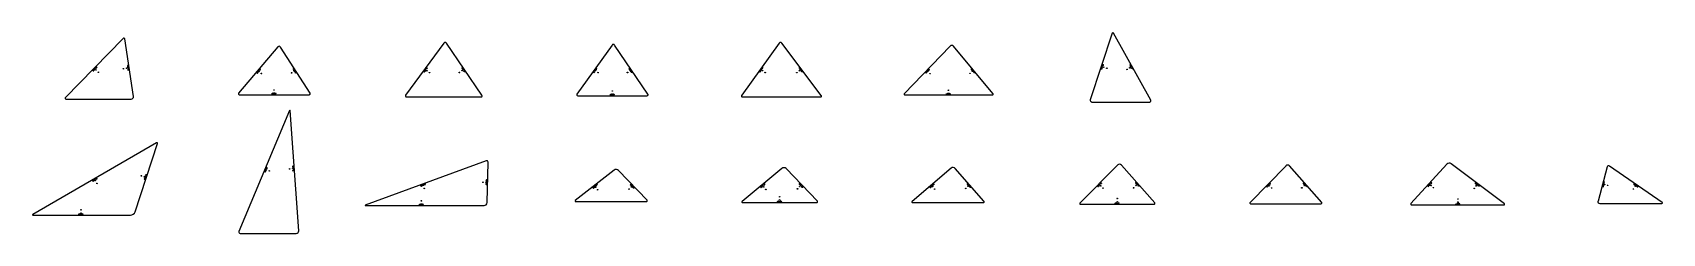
# Model space of a CAD drawing. Header units: metres. Extents: x -1 to 121, y 0 to 5.
# Drawn here: x 91.67 to 120.7, y 1.24 to 4.82 of the extents above; entities that cross this region are included whole.
import ezdxf

# ---------------------------------------------------------------- set-up
doc = ezdxf.new("R2010")
doc.units = ezdxf.units.M
doc.layers.add('HOLES', color=2, linetype='CONTINUOUS')
doc.layers.add('SHAPES', color=3, linetype='CONTINUOUS')

msp = doc.modelspace()

# ---------------------------------------------------------------- linework, layer by layer
at = {"layer": 'HOLES'}
for centre in [(92.799, 4.149), (92.84, 4.109), (93.285, 4.172), (93.342, 4.181), (95.7, 4.124), (95.744, 4.087), (96.28, 4.099), (96.328, 4.13), (98.69, 4.136), (98.737, 4.102), (99.27, 4.105), (99.317, 4.138), (101.693, 4.137), (101.74, 4.103), (102.264, 4.105), (102.312, 4.138), (104.668, 4.137), (104.715, 4.103), (105.28, 4.101), (105.326, 4.135), (107.611, 4.124), (107.652, 4.084), (108.363, 4.09), (108.407, 4.127), (110.745, 4.198), (110.8, 4.18), (111.161, 4.16), (111.211, 4.188), (95.968, 3.793), (101.994, 3.775), (107.979, 3.788), (95.968, 3.736), (101.994, 3.717), (107.979, 3.73), (95.831, 2.374), (95.884, 2.352), (96.245, 2.388), (96.302, 2.392), (92.784, 2.179), (92.813, 2.129), (93.606, 2.264), (93.66, 2.246), (98.623, 2.094), (98.643, 2.04), (99.688, 2.15), (99.746, 2.149), (101.695, 2.062), (102.292, 2.028), (102.334, 2.067), (104.69, 2.067), (105.291, 2.032), (105.332, 2.071), (107.697, 2.072), (107.734, 2.028), (108.288, 2.04), (108.331, 2.078), (110.692, 2.086), (110.732, 2.046), (111.277, 2.051), (111.32, 2.089), (113.694, 2.087), (113.735, 2.047), (114.274, 2.051), (114.317, 2.089), (116.575, 2.092), (116.617, 2.054), (117.345, 2.04), (117.379, 2.085), (119.664, 2.109), (119.72, 2.095), (120.179, 2.03), (120.212, 2.077), (98.593, 1.819), (98.593, 1.762), (101.73, 2.017), (104.727, 2.023), (104.973, 1.892), (104.973, 1.835), (110.986, 1.861), (110.986, 1.804), (117.054, 1.852), (117.054, 1.795), (92.53, 1.658), (92.53, 1.601)]:
    msp.add_circle(centre, 0.00521, dxfattribs=at)
at = {"layer": 'PROFILES'}
for p, q in [((92.749, 4.151), (92.742, 4.151)), ((92.742, 4.151), (92.742, 4.143)), ((92.742, 4.143), (92.749, 4.136)), ((92.746, 4.14), (92.753, 4.147)), ((92.749, 4.158), (92.756, 4.166)), ((92.753, 4.147), (92.749, 4.151)), ((92.749, 4.136), (92.757, 4.136)), ((92.756, 4.166), (92.76, 4.162)), ((92.757, 4.136), (92.76, 4.14)), ((92.76, 4.169), (92.767, 4.177)), ((92.76, 4.162), (92.764, 4.144)), ((92.764, 4.144), (92.771, 4.151)), ((92.767, 4.177), (92.767, 4.169)), ((92.767, 4.169), (92.771, 4.173)), ((92.771, 4.173), (92.779, 4.166)), ((92.779, 4.158), (92.775, 4.155)), ((92.778, 4.173), (92.786, 4.181)), ((92.779, 4.166), (92.779, 4.158)), ((92.782, 4.192), (92.789, 4.199)), ((92.789, 4.199), (92.789, 4.192)), ((92.789, 4.192), (92.793, 4.195)), ((92.793, 4.195), (92.8, 4.188)), ((92.796, 4.207), (92.804, 4.207)), ((92.797, 4.199), (92.796, 4.207)), ((92.804, 4.192), (92.797, 4.199)), ((92.8, 4.181), (92.797, 4.177)), ((92.8, 4.188), (92.8, 4.181)), ((92.804, 4.207), (92.811, 4.199)), ((92.811, 4.192), (92.804, 4.192)), ((92.811, 4.199), (92.811, 4.192)), ((93.361, 4.229), (93.357, 4.223)), ((93.357, 4.223), (93.357, 4.218)), ((93.375, 4.204), (93.358, 4.212)), ((93.358, 4.212), (93.36, 4.202)), ((93.361, 4.192), (93.36, 4.197)), ((93.371, 4.23), (93.361, 4.229)), ((93.367, 4.187), (93.361, 4.192)), ((93.366, 4.161), (93.365, 4.166)), ((93.366, 4.229), (93.368, 4.219)), ((93.372, 4.156), (93.366, 4.161)), ((93.377, 4.189), (93.367, 4.187)), ((93.369, 4.14), (93.367, 4.151)), ((93.368, 4.219), (93.373, 4.22)), ((93.389, 4.149), (93.368, 4.145)), ((93.368, 4.145), (93.369, 4.14)), ((93.377, 4.226), (93.371, 4.23)), ((93.382, 4.158), (93.372, 4.156)), ((93.373, 4.22), (93.377, 4.226)), ((93.373, 4.183), (93.375, 4.173)), ((93.38, 4.205), (93.375, 4.204)), ((93.383, 4.19), (93.377, 4.194)), ((93.377, 4.194), (93.377, 4.189)), ((93.379, 4.215), (93.38, 4.205)), ((93.381, 4.2), (93.383, 4.19)), ((93.387, 4.159), (93.381, 4.163)), ((93.381, 4.163), (93.382, 4.158)), ((93.383, 4.153), (93.389, 4.149)), ((93.386, 4.169), (93.387, 4.159)), ((95.666, 4.108), (95.659, 4.108)), ((95.659, 4.108), (95.659, 4.1)), ((95.659, 4.1), (95.667, 4.093)), ((95.663, 4.097), (95.67, 4.105)), ((95.665, 4.115), (95.672, 4.123)), ((95.67, 4.105), (95.666, 4.108)), ((95.667, 4.093), (95.675, 4.094)), ((95.672, 4.123), (95.676, 4.12)), ((95.675, 4.127), (95.682, 4.135)), ((95.675, 4.094), (95.678, 4.098)), ((95.676, 4.12), (95.681, 4.102)), ((95.681, 4.102), (95.688, 4.11)), ((95.682, 4.135), (95.683, 4.128)), ((95.683, 4.128), (95.686, 4.132)), ((95.686, 4.132), (95.694, 4.125)), ((95.695, 4.118), (95.691, 4.114)), ((95.694, 4.133), (95.7, 4.141)), ((95.694, 4.125), (95.695, 4.118)), ((95.696, 4.151), (95.702, 4.159)), ((95.702, 4.159), (95.703, 4.152)), ((95.703, 4.152), (95.706, 4.156)), ((95.706, 4.163), (95.712, 4.171)), ((95.706, 4.156), (95.714, 4.149)), ((95.712, 4.171), (95.716, 4.168)), ((95.715, 4.142), (95.712, 4.138)), ((95.714, 4.149), (95.715, 4.142)), ((95.716, 4.168), (95.722, 4.15)), ((95.722, 4.15), (95.728, 4.158)), ((96.308, 4.17), (96.306, 4.163)), ((96.306, 4.163), (96.309, 4.158)), ((96.317, 4.175), (96.308, 4.17)), ((96.312, 4.173), (96.318, 4.164)), ((96.331, 4.154), (96.312, 4.154)), ((96.312, 4.154), (96.318, 4.145)), ((96.324, 4.174), (96.317, 4.175)), ((96.318, 4.164), (96.322, 4.167)), ((96.323, 4.136), (96.321, 4.141)), ((96.322, 4.167), (96.324, 4.174)), ((96.331, 4.135), (96.323, 4.136)), ((96.33, 4.165), (96.335, 4.156)), ((96.335, 4.156), (96.331, 4.154)), ((96.339, 4.14), (96.331, 4.135)), ((96.344, 4.143), (96.337, 4.145)), ((96.337, 4.145), (96.339, 4.14)), ((96.338, 4.152), (96.344, 4.143)), ((96.338, 4.133), (96.344, 4.125)), ((96.34, 4.11), (96.338, 4.114)), ((96.348, 4.109), (96.34, 4.11)), ((96.352, 4.093), (96.346, 4.101)), ((96.356, 4.114), (96.348, 4.109)), ((96.366, 4.108), (96.349, 4.097)), ((96.349, 4.097), (96.352, 4.093)), ((96.361, 4.117), (96.354, 4.119)), ((96.354, 4.119), (96.356, 4.114)), ((96.355, 4.126), (96.361, 4.117)), ((96.359, 4.11), (96.366, 4.108)), ((98.641, 4.13), (98.634, 4.129)), ((98.634, 4.129), (98.635, 4.122)), ((98.635, 4.122), (98.643, 4.116)), ((98.639, 4.119), (98.645, 4.127)), ((98.64, 4.138), (98.646, 4.146)), ((98.645, 4.127), (98.641, 4.13)), ((98.643, 4.116), (98.651, 4.117)), ((98.646, 4.146), (98.65, 4.143)), ((98.649, 4.15), (98.655, 4.159)), ((98.65, 4.143), (98.657, 4.125)), ((98.651, 4.117), (98.654, 4.121)), ((98.655, 4.159), (98.656, 4.151)), ((98.656, 4.151), (98.66, 4.156)), ((98.657, 4.125), (98.663, 4.134)), ((98.66, 4.156), (98.668, 4.149)), ((98.669, 4.142), (98.666, 4.138)), ((98.667, 4.157), (98.673, 4.165)), ((98.668, 4.175), (98.674, 4.184)), ((98.668, 4.149), (98.669, 4.142)), ((98.674, 4.184), (98.675, 4.177)), ((98.675, 4.177), (98.678, 4.181)), ((98.677, 4.188), (98.683, 4.196)), ((98.678, 4.181), (98.686, 4.175)), ((98.683, 4.196), (98.687, 4.193)), ((98.688, 4.167), (98.684, 4.163)), ((98.686, 4.175), (98.688, 4.167)), ((98.687, 4.193), (98.694, 4.176)), ((98.694, 4.176), (98.7, 4.184)), ((99.314, 4.189), (99.312, 4.182)), ((99.312, 4.182), (99.315, 4.177)), ((99.322, 4.195), (99.314, 4.189)), ((99.318, 4.192), (99.324, 4.183)), ((99.337, 4.173), (99.318, 4.173)), ((99.318, 4.173), (99.324, 4.165)), ((99.329, 4.193), (99.322, 4.195)), ((99.324, 4.183), (99.328, 4.186)), ((99.33, 4.156), (99.327, 4.16)), ((99.328, 4.186), (99.329, 4.193)), ((99.337, 4.155), (99.33, 4.156)), ((99.335, 4.185), (99.341, 4.176)), ((99.341, 4.176), (99.337, 4.173)), ((99.346, 4.16), (99.337, 4.155)), ((99.35, 4.163), (99.343, 4.165)), ((99.343, 4.165), (99.346, 4.16)), ((99.344, 4.172), (99.35, 4.163)), ((99.344, 4.153), (99.35, 4.145)), ((99.347, 4.13), (99.344, 4.134)), ((99.355, 4.129), (99.347, 4.13)), ((99.356, 4.117), (99.353, 4.121)), ((99.363, 4.135), (99.355, 4.129)), ((99.363, 4.116), (99.356, 4.117)), ((99.368, 4.137), (99.36, 4.139)), ((99.36, 4.139), (99.363, 4.135)), ((99.362, 4.146), (99.368, 4.137)), ((99.372, 4.122), (99.363, 4.116)), ((99.376, 4.125), (99.369, 4.126)), ((99.369, 4.126), (99.372, 4.122)), ((99.371, 4.133), (99.376, 4.125)), ((101.661, 4.118), (101.654, 4.117)), ((101.654, 4.117), (101.655, 4.11)), ((101.655, 4.11), (101.663, 4.104)), ((101.659, 4.107), (101.665, 4.115)), ((101.66, 4.125), (101.666, 4.134)), ((101.665, 4.115), (101.661, 4.118)), ((101.663, 4.104), (101.671, 4.105)), ((101.666, 4.134), (101.67, 4.131)), ((101.669, 4.138), (101.675, 4.147)), ((101.67, 4.131), (101.677, 4.113)), ((101.671, 4.105), (101.674, 4.109)), ((101.675, 4.147), (101.676, 4.139)), ((101.676, 4.139), (101.679, 4.144)), ((101.677, 4.113), (101.683, 4.122)), ((101.679, 4.144), (101.688, 4.138)), ((101.689, 4.13), (101.686, 4.126)), ((101.687, 4.164), (101.693, 4.172)), ((101.687, 4.145), (101.693, 4.153)), ((101.688, 4.138), (101.689, 4.13)), ((101.693, 4.172), (101.694, 4.165)), ((101.694, 4.165), (101.697, 4.169)), ((101.697, 4.169), (101.706, 4.163)), ((101.709, 4.167), (101.702, 4.185)), ((101.702, 4.185), (101.719, 4.173)), ((101.707, 4.156), (101.704, 4.151)), ((101.706, 4.163), (101.707, 4.156)), ((101.715, 4.176), (101.709, 4.167)), ((102.291, 4.177), (102.29, 4.17)), ((102.29, 4.17), (102.293, 4.166)), ((102.3, 4.183), (102.291, 4.177)), ((102.295, 4.18), (102.301, 4.172)), ((102.314, 4.162), (102.296, 4.161)), ((102.296, 4.161), (102.301, 4.153)), ((102.307, 4.182), (102.3, 4.183)), ((102.301, 4.172), (102.306, 4.175)), ((102.307, 4.144), (102.304, 4.148)), ((102.306, 4.175), (102.307, 4.182)), ((102.315, 4.143), (102.307, 4.144)), ((102.313, 4.173), (102.319, 4.165)), ((102.319, 4.165), (102.314, 4.162)), ((102.323, 4.149), (102.315, 4.143)), ((102.327, 4.152), (102.32, 4.153)), ((102.32, 4.153), (102.323, 4.149)), ((102.322, 4.16), (102.327, 4.152)), ((102.322, 4.141), (102.328, 4.133)), ((102.325, 4.118), (102.322, 4.123)), ((102.332, 4.117), (102.325, 4.118)), ((102.334, 4.105), (102.331, 4.11)), ((102.341, 4.123), (102.332, 4.117)), ((102.341, 4.104), (102.334, 4.105)), ((102.345, 4.126), (102.338, 4.127)), ((102.338, 4.127), (102.341, 4.123)), ((102.339, 4.134), (102.345, 4.126)), ((102.35, 4.11), (102.341, 4.104)), ((102.354, 4.113), (102.347, 4.114)), ((102.347, 4.114), (102.35, 4.11)), ((102.348, 4.121), (102.354, 4.113)), ((104.619, 4.13), (104.612, 4.129)), ((104.612, 4.129), (104.613, 4.122)), ((104.613, 4.122), (104.621, 4.116)), ((104.617, 4.119), (104.623, 4.127)), ((104.618, 4.138), (104.624, 4.146)), ((104.623, 4.127), (104.619, 4.13)), ((104.621, 4.116), (104.629, 4.117)), ((104.624, 4.146), (104.628, 4.143)), ((104.627, 4.15), (104.633, 4.159)), ((104.628, 4.143), (104.635, 4.125)), ((104.629, 4.117), (104.632, 4.121)), ((104.633, 4.159), (104.634, 4.151)), ((104.634, 4.151), (104.637, 4.156)), ((104.635, 4.125), (104.641, 4.134)), ((104.637, 4.156), (104.646, 4.15)), ((104.644, 4.157), (104.65, 4.165)), ((104.647, 4.142), (104.644, 4.138)), ((104.645, 4.176), (104.651, 4.184)), ((104.646, 4.15), (104.647, 4.142)), ((104.651, 4.184), (104.652, 4.177)), ((104.652, 4.177), (104.655, 4.181)), ((104.655, 4.181), (104.664, 4.175)), ((104.667, 4.179), (104.66, 4.197)), ((104.66, 4.197), (104.677, 4.185)), ((104.665, 4.168), (104.662, 4.164)), ((104.664, 4.175), (104.665, 4.168)), ((104.673, 4.188), (104.667, 4.179)), ((105.32, 4.186), (105.319, 4.179)), ((105.319, 4.179), (105.322, 4.175)), ((105.328, 4.193), (105.32, 4.186)), ((105.324, 4.19), (105.33, 4.181)), ((105.344, 4.172), (105.325, 4.171)), ((105.325, 4.171), (105.332, 4.163)), ((105.336, 4.192), (105.328, 4.193)), ((105.33, 4.181), (105.335, 4.184)), ((105.335, 4.184), (105.336, 4.192)), ((105.338, 4.154), (105.335, 4.158)), ((105.345, 4.153), (105.338, 4.154)), ((105.342, 4.183), (105.348, 4.175)), ((105.348, 4.175), (105.344, 4.172)), ((105.353, 4.159), (105.345, 4.153)), ((105.358, 4.163), (105.35, 4.164)), ((105.35, 4.164), (105.353, 4.159)), ((105.351, 4.171), (105.358, 4.163)), ((105.352, 4.152), (105.359, 4.144)), ((105.357, 4.129), (105.354, 4.133)), ((105.364, 4.128), (105.357, 4.129)), ((105.366, 4.117), (105.363, 4.121)), ((105.372, 4.135), (105.364, 4.128)), ((105.373, 4.116), (105.366, 4.117)), ((105.376, 4.138), (105.369, 4.139)), ((105.369, 4.139), (105.372, 4.135)), ((105.37, 4.146), (105.376, 4.138)), ((105.382, 4.122), (105.373, 4.116)), ((105.38, 4.134), (105.375, 4.13)), ((105.375, 4.13), (105.382, 4.122)), ((105.386, 4.125), (105.38, 4.134)), ((107.576, 4.11), (107.569, 4.11)), ((107.569, 4.11), (107.569, 4.103)), ((107.569, 4.103), (107.577, 4.095)), ((107.573, 4.099), (107.58, 4.107)), ((107.576, 4.118), (107.583, 4.125)), ((107.58, 4.107), (107.576, 4.11)), ((107.577, 4.095), (107.584, 4.096)), ((107.583, 4.125), (107.587, 4.121)), ((107.584, 4.096), (107.588, 4.099)), ((107.587, 4.129), (107.594, 4.136)), ((107.587, 4.121), (107.591, 4.103)), ((107.591, 4.103), (107.598, 4.111)), ((107.594, 4.136), (107.594, 4.129)), ((107.594, 4.129), (107.598, 4.133)), ((107.598, 4.133), (107.606, 4.126)), ((107.606, 4.118), (107.602, 4.114)), ((107.605, 4.133), (107.613, 4.14)), ((107.606, 4.126), (107.606, 4.118)), ((107.609, 4.151), (107.616, 4.159)), ((107.616, 4.159), (107.616, 4.152)), ((107.616, 4.152), (107.62, 4.155)), ((107.62, 4.155), (107.627, 4.148)), ((107.623, 4.166), (107.627, 4.17)), ((107.623, 4.159), (107.623, 4.166)), ((107.635, 4.148), (107.623, 4.159)), ((107.627, 4.141), (107.624, 4.137)), ((107.627, 4.163), (107.631, 4.167)), ((107.627, 4.155), (107.627, 4.163)), ((107.627, 4.148), (107.627, 4.141)), ((107.631, 4.167), (107.638, 4.159)), ((107.638, 4.152), (107.635, 4.148)), ((107.638, 4.159), (107.638, 4.152)), ((108.383, 4.164), (108.382, 4.157)), ((108.382, 4.157), (108.385, 4.153)), ((108.391, 4.171), (108.383, 4.164)), ((108.387, 4.167), (108.393, 4.159)), ((108.407, 4.151), (108.389, 4.149)), ((108.389, 4.149), (108.395, 4.141)), ((108.398, 4.17), (108.391, 4.171)), ((108.393, 4.159), (108.397, 4.163)), ((108.397, 4.163), (108.398, 4.17)), ((108.402, 4.133), (108.399, 4.137)), ((108.409, 4.132), (108.402, 4.133)), ((108.405, 4.162), (108.411, 4.154)), ((108.411, 4.154), (108.407, 4.151)), ((108.417, 4.139), (108.409, 4.132)), ((108.421, 4.142), (108.414, 4.143)), ((108.414, 4.143), (108.417, 4.139)), ((108.415, 4.15), (108.421, 4.142)), ((108.417, 4.131), (108.423, 4.123)), ((108.422, 4.109), (108.419, 4.113)), ((108.429, 4.108), (108.422, 4.109)), ((108.437, 4.115), (108.429, 4.108)), ((108.432, 4.097), (108.429, 4.101)), ((108.439, 4.096), (108.432, 4.097)), ((108.441, 4.118), (108.434, 4.119)), ((108.434, 4.119), (108.437, 4.115)), ((108.435, 4.126), (108.441, 4.118)), ((108.447, 4.103), (108.439, 4.096)), ((108.445, 4.114), (108.441, 4.111)), ((108.441, 4.111), (108.447, 4.103)), ((108.451, 4.106), (108.445, 4.114)), ((110.7, 4.177), (110.694, 4.173)), ((110.694, 4.173), (110.697, 4.167)), ((110.697, 4.183), (110.7, 4.193)), ((110.697, 4.167), (110.707, 4.164)), ((110.7, 4.193), (110.705, 4.192)), ((110.705, 4.175), (110.7, 4.177)), ((110.702, 4.198), (110.705, 4.208)), ((110.702, 4.165), (110.705, 4.175)), ((110.705, 4.208), (110.708, 4.202)), ((110.705, 4.192), (110.717, 4.177)), ((110.707, 4.164), (110.713, 4.167)), ((110.708, 4.202), (110.71, 4.206)), ((110.71, 4.206), (110.72, 4.203)), ((110.712, 4.228), (110.715, 4.238)), ((110.713, 4.167), (110.715, 4.172)), ((110.715, 4.238), (110.718, 4.231)), ((110.717, 4.21), (110.72, 4.22)), ((110.717, 4.177), (110.72, 4.187)), ((110.718, 4.248), (110.72, 4.253)), ((110.721, 4.241), (110.718, 4.248)), ((110.718, 4.231), (110.72, 4.236)), ((110.72, 4.236), (110.73, 4.233)), ((110.72, 4.203), (110.723, 4.197)), ((110.736, 4.236), (110.721, 4.241)), ((110.723, 4.197), (110.722, 4.192)), ((110.723, 4.246), (110.725, 4.251)), ((110.726, 4.239), (110.723, 4.246)), ((110.725, 4.251), (110.734, 4.248)), ((110.73, 4.233), (110.733, 4.226)), ((110.733, 4.226), (110.731, 4.221)), ((110.734, 4.248), (110.738, 4.241)), ((110.738, 4.241), (110.736, 4.236)), ((111.212, 4.239), (111.21, 4.232)), ((111.21, 4.232), (111.213, 4.227)), ((111.221, 4.244), (111.212, 4.239)), ((111.234, 4.221), (111.215, 4.223)), ((111.215, 4.223), (111.22, 4.214)), ((111.217, 4.242), (111.222, 4.233)), ((111.228, 4.242), (111.221, 4.244)), ((111.222, 4.233), (111.226, 4.235)), ((111.225, 4.205), (111.223, 4.209)), ((111.232, 4.203), (111.225, 4.205)), ((111.226, 4.235), (111.228, 4.242)), ((111.241, 4.208), (111.232, 4.203)), ((111.233, 4.233), (111.238, 4.224)), ((111.238, 4.224), (111.234, 4.221)), ((111.24, 4.177), (111.238, 4.182)), ((111.246, 4.21), (111.239, 4.212)), ((111.239, 4.212), (111.241, 4.208)), ((111.239, 4.201), (111.244, 4.191)), ((111.247, 4.175), (111.24, 4.177)), ((111.241, 4.219), (111.246, 4.21)), ((111.257, 4.18), (111.247, 4.175)), ((111.264, 4.167), (111.248, 4.164)), ((111.261, 4.183), (111.254, 4.185)), ((111.254, 4.185), (111.257, 4.18)), ((111.256, 4.192), (111.261, 4.183)), ((111.259, 4.176), (111.264, 4.178)), ((111.264, 4.178), (111.269, 4.169)), ((111.269, 4.169), (111.264, 4.167)), ((95.932, 3.73), (95.937, 3.736)), ((95.932, 3.72), (95.932, 3.73)), ((95.942, 3.72), (95.932, 3.72)), ((95.932, 3.715), (95.942, 3.715)), ((95.937, 3.736), (95.942, 3.736)), ((95.942, 3.715), (95.942, 3.72)), ((95.953, 3.736), (95.947, 3.736)), ((95.947, 3.736), (95.958, 3.736)), ((95.953, 3.715), (95.953, 3.736)), ((95.958, 3.72), (95.953, 3.715)), ((95.973, 3.725), (95.963, 3.725)), ((95.979, 3.72), (95.989, 3.736)), ((95.989, 3.736), (95.979, 3.736)), ((95.979, 3.715), (95.979, 3.72)), ((95.989, 3.715), (95.979, 3.715)), ((95.994, 3.73), (95.999, 3.736)), ((96.005, 3.72), (95.994, 3.73)), ((95.994, 3.72), (95.999, 3.715)), ((95.999, 3.736), (96.005, 3.73)), ((95.999, 3.715), (96.005, 3.72)), ((101.958, 3.712), (101.963, 3.717)), ((101.958, 3.702), (101.958, 3.712)), ((101.963, 3.702), (101.958, 3.702)), ((101.963, 3.697), (101.958, 3.697)), ((101.963, 3.717), (101.968, 3.717)), ((101.968, 3.707), (101.963, 3.702)), ((101.968, 3.702), (101.963, 3.697)), ((101.968, 3.717), (101.968, 3.702)), ((101.978, 3.717), (101.973, 3.717)), ((101.973, 3.717), (101.984, 3.717)), ((101.978, 3.697), (101.978, 3.717)), ((101.984, 3.702), (101.978, 3.697)), ((101.999, 3.707), (101.989, 3.707)), ((102.004, 3.702), (102.015, 3.717)), ((102.015, 3.717), (102.004, 3.717)), ((102.004, 3.697), (102.004, 3.702)), ((102.015, 3.697), (102.004, 3.697)), ((102.02, 3.712), (102.025, 3.717)), ((102.03, 3.702), (102.02, 3.712)), ((102.02, 3.702), (102.025, 3.697)), ((102.025, 3.717), (102.03, 3.712)), ((102.025, 3.697), (102.03, 3.702)), ((107.943, 3.715), (107.948, 3.73)), ((107.943, 3.709), (107.943, 3.715)), ((107.953, 3.709), (107.943, 3.709)), ((107.953, 3.715), (107.953, 3.709)), ((107.964, 3.73), (107.958, 3.73)), ((107.958, 3.73), (107.969, 3.73)), ((107.964, 3.709), (107.964, 3.73)), ((107.969, 3.715), (107.964, 3.709)), ((107.984, 3.72), (107.974, 3.72)), ((107.99, 3.715), (108, 3.73)), ((108, 3.73), (107.99, 3.73)), ((107.99, 3.709), (107.99, 3.715)), ((108, 3.709), (107.99, 3.709)), ((108.005, 3.725), (108.01, 3.73)), ((108.016, 3.715), (108.005, 3.725)), ((108.005, 3.715), (108.01, 3.709)), ((108.01, 3.73), (108.016, 3.725)), ((108.01, 3.709), (108.016, 3.715)), ((95.803, 2.349), (95.796, 2.346)), ((95.796, 2.346), (95.799, 2.339)), ((95.799, 2.339), (95.809, 2.335)), ((95.805, 2.354), (95.802, 2.361)), ((95.802, 2.361), (95.822, 2.352)), ((95.808, 2.347), (95.803, 2.349)), ((95.804, 2.337), (95.808, 2.347)), ((95.806, 2.37), (95.81, 2.38)), ((95.809, 2.335), (95.816, 2.338)), ((95.81, 2.38), (95.815, 2.378)), ((95.815, 2.378), (95.826, 2.362)), ((95.816, 2.338), (95.818, 2.343)), ((95.818, 2.399), (95.822, 2.409)), ((95.824, 2.357), (95.82, 2.348)), ((95.822, 2.409), (95.825, 2.402)), ((95.822, 2.381), (95.826, 2.39)), ((95.822, 2.352), (95.824, 2.357)), ((95.824, 2.413), (95.828, 2.423)), ((95.825, 2.402), (95.827, 2.407)), ((95.826, 2.362), (95.83, 2.372)), ((95.827, 2.407), (95.837, 2.403)), ((95.828, 2.423), (95.833, 2.421)), ((95.833, 2.421), (95.844, 2.405)), ((95.837, 2.403), (95.84, 2.396)), ((95.84, 2.396), (95.838, 2.391)), ((95.844, 2.405), (95.848, 2.415)), ((96.304, 2.437), (96.299, 2.431)), ((96.299, 2.431), (96.3, 2.426)), ((96.301, 2.41), (96.3, 2.421)), ((96.321, 2.417), (96.3, 2.415)), ((96.3, 2.415), (96.301, 2.41)), ((96.317, 2.396), (96.301, 2.405)), ((96.301, 2.405), (96.302, 2.395)), ((96.304, 2.369), (96.303, 2.374)), ((96.314, 2.437), (96.304, 2.437)), ((96.309, 2.364), (96.304, 2.369)), ((96.305, 2.348), (96.304, 2.358)), ((96.326, 2.355), (96.305, 2.353)), ((96.305, 2.353), (96.305, 2.348)), ((96.309, 2.437), (96.31, 2.427)), ((96.32, 2.365), (96.309, 2.364)), ((96.31, 2.427), (96.315, 2.427)), ((96.313, 2.39), (96.313, 2.38)), ((96.32, 2.433), (96.314, 2.437)), ((96.315, 2.427), (96.32, 2.433)), ((96.316, 2.422), (96.321, 2.417)), ((96.323, 2.396), (96.317, 2.396)), ((96.325, 2.365), (96.319, 2.37)), ((96.319, 2.37), (96.32, 2.365)), ((96.32, 2.359), (96.326, 2.355)), ((96.322, 2.407), (96.323, 2.396)), ((96.324, 2.375), (96.325, 2.365)), ((92.735, 2.186), (92.733, 2.179)), ((92.733, 2.179), (92.738, 2.17)), ((92.742, 2.184), (92.735, 2.186)), ((92.735, 2.175), (92.744, 2.18)), ((92.738, 2.17), (92.745, 2.168)), ((92.744, 2.18), (92.742, 2.184)), ((92.745, 2.168), (92.75, 2.171)), ((92.746, 2.187), (92.748, 2.194)), ((92.748, 2.194), (92.759, 2.176)), ((92.763, 2.179), (92.754, 2.173)), ((92.757, 2.199), (92.766, 2.204)), ((92.759, 2.176), (92.763, 2.179)), ((92.766, 2.204), (92.769, 2.2)), ((92.769, 2.2), (92.768, 2.181)), ((92.768, 2.181), (92.777, 2.186)), ((92.776, 2.198), (92.785, 2.203)), ((92.784, 2.215), (92.793, 2.22)), ((92.793, 2.22), (92.791, 2.213)), ((92.791, 2.213), (92.796, 2.216)), ((92.799, 2.199), (92.795, 2.197)), ((92.796, 2.216), (92.801, 2.207)), ((92.801, 2.207), (92.799, 2.199)), ((92.8, 2.218), (92.802, 2.225)), ((92.806, 2.209), (92.8, 2.218)), ((92.802, 2.225), (92.809, 2.223)), ((92.813, 2.207), (92.806, 2.209)), ((92.809, 2.223), (92.815, 2.214)), ((92.815, 2.214), (92.813, 2.207)), ((93.658, 2.206), (93.66, 2.211)), ((93.661, 2.199), (93.658, 2.206)), ((93.665, 2.226), (93.661, 2.216)), ((93.671, 2.196), (93.661, 2.199)), ((93.663, 2.204), (93.67, 2.208)), ((93.666, 2.198), (93.663, 2.204)), ((93.676, 2.211), (93.665, 2.226)), ((93.67, 2.208), (93.674, 2.206)), ((93.674, 2.255), (93.671, 2.245)), ((93.678, 2.199), (93.671, 2.196)), ((93.686, 2.241), (93.674, 2.255)), ((93.674, 2.206), (93.678, 2.199)), ((93.676, 2.26), (93.679, 2.27)), ((93.678, 2.265), (93.676, 2.26)), ((93.679, 2.237), (93.676, 2.227)), ((93.681, 2.209), (93.676, 2.211)), ((93.697, 2.259), (93.678, 2.265)), ((93.682, 2.28), (93.681, 2.275)), ((93.684, 2.219), (93.681, 2.209)), ((93.689, 2.283), (93.682, 2.28)), ((93.691, 2.239), (93.686, 2.241)), ((93.699, 2.28), (93.689, 2.283)), ((93.694, 2.282), (93.691, 2.272)), ((93.691, 2.272), (93.696, 2.27)), ((93.694, 2.249), (93.691, 2.239)), ((93.694, 2.265), (93.697, 2.259)), ((93.696, 2.27), (93.702, 2.274)), ((93.702, 2.274), (93.699, 2.28)), ((98.58, 2.1), (98.577, 2.093)), ((98.577, 2.093), (98.58, 2.084)), ((98.578, 2.088), (98.588, 2.092)), ((98.586, 2.097), (98.58, 2.1)), ((98.58, 2.084), (98.587, 2.08)), ((98.588, 2.092), (98.586, 2.097)), ((98.587, 2.08), (98.592, 2.082)), ((98.591, 2.099), (98.594, 2.105)), ((98.594, 2.105), (98.601, 2.086)), ((98.606, 2.088), (98.597, 2.084)), ((98.601, 2.086), (98.606, 2.088)), ((98.604, 2.109), (98.614, 2.113)), ((98.616, 2.108), (98.611, 2.089)), ((98.611, 2.089), (98.621, 2.093)), ((98.614, 2.113), (98.616, 2.108)), ((98.622, 2.105), (98.632, 2.108)), ((98.633, 2.12), (98.643, 2.123)), ((98.643, 2.123), (98.64, 2.117)), ((98.64, 2.117), (98.645, 2.118)), ((98.645, 2.102), (98.641, 2.1)), ((98.645, 2.118), (98.649, 2.109)), ((98.649, 2.109), (98.645, 2.102)), ((98.648, 2.125), (98.658, 2.129)), ((98.66, 2.124), (98.655, 2.106)), ((98.655, 2.106), (98.665, 2.109)), ((98.658, 2.129), (98.66, 2.124)), ((99.745, 2.126), (99.745, 2.131)), ((99.75, 2.12), (99.745, 2.126)), ((99.745, 2.11), (99.745, 2.115)), ((99.75, 2.105), (99.745, 2.11)), ((99.752, 2.193), (99.746, 2.188)), ((99.746, 2.188), (99.746, 2.183)), ((99.746, 2.167), (99.746, 2.178)), ((99.767, 2.172), (99.746, 2.172)), ((99.746, 2.172), (99.746, 2.167)), ((99.761, 2.151), (99.746, 2.162)), ((99.746, 2.162), (99.746, 2.152)), ((99.76, 2.12), (99.75, 2.12)), ((99.76, 2.104), (99.75, 2.105)), ((99.762, 2.193), (99.752, 2.193)), ((99.756, 2.146), (99.756, 2.136)), ((99.757, 2.193), (99.757, 2.183)), ((99.757, 2.183), (99.762, 2.183)), ((99.761, 2.125), (99.76, 2.12)), ((99.765, 2.104), (99.76, 2.11)), ((99.76, 2.11), (99.76, 2.104)), ((99.766, 2.151), (99.761, 2.151)), ((99.766, 2.12), (99.761, 2.125)), ((99.767, 2.188), (99.762, 2.193)), ((99.762, 2.183), (99.767, 2.188)), ((99.762, 2.177), (99.767, 2.172)), ((99.766, 2.115), (99.765, 2.104)), ((99.767, 2.162), (99.766, 2.151)), ((99.766, 2.13), (99.766, 2.12)), ((101.645, 2.062), (101.644, 2.055)), ((101.644, 2.055), (101.65, 2.047)), ((101.652, 2.061), (101.645, 2.062)), ((101.647, 2.051), (101.655, 2.057)), ((101.65, 2.047), (101.657, 2.046)), ((101.655, 2.057), (101.652, 2.061)), ((101.656, 2.065), (101.657, 2.072)), ((101.657, 2.072), (101.67, 2.056)), ((101.657, 2.046), (101.661, 2.049)), ((101.665, 2.078), (101.673, 2.085)), ((101.674, 2.059), (101.666, 2.052)), ((101.67, 2.056), (101.674, 2.059)), ((101.673, 2.085), (101.676, 2.081)), ((101.676, 2.081), (101.678, 2.062)), ((101.678, 2.062), (101.686, 2.068)), ((101.684, 2.08), (101.692, 2.086)), ((101.69, 2.098), (101.698, 2.104)), ((101.698, 2.104), (101.697, 2.097)), ((101.697, 2.097), (101.701, 2.1)), ((101.701, 2.1), (101.707, 2.092)), ((101.707, 2.084), (101.702, 2.081)), ((101.707, 2.092), (101.707, 2.084)), ((101.712, 2.095), (101.71, 2.114)), ((101.71, 2.114), (101.723, 2.097)), ((101.72, 2.101), (101.712, 2.095)), ((102.315, 2.11), (102.314, 2.103)), ((102.314, 2.103), (102.318, 2.099)), ((102.322, 2.117), (102.315, 2.11)), ((102.318, 2.114), (102.326, 2.106)), ((102.33, 2.117), (102.322, 2.117)), ((102.329, 2.088), (102.322, 2.095)), ((102.34, 2.106), (102.325, 2.091)), ((102.325, 2.091), (102.329, 2.088)), ((102.326, 2.106), (102.329, 2.11)), ((102.329, 2.11), (102.33, 2.117)), ((102.351, 2.087), (102.332, 2.084)), ((102.332, 2.084), (102.34, 2.076)), ((102.333, 2.106), (102.34, 2.106)), ((102.348, 2.098), (102.355, 2.091)), ((102.355, 2.091), (102.351, 2.087)), ((102.351, 2.08), (102.358, 2.072)), ((102.358, 2.058), (102.354, 2.061)), ((102.365, 2.057), (102.358, 2.058)), ((102.373, 2.065), (102.365, 2.057)), ((102.368, 2.046), (102.365, 2.05)), ((102.376, 2.046), (102.368, 2.046)), ((102.369, 2.076), (102.376, 2.068)), ((102.376, 2.068), (102.369, 2.068)), ((102.369, 2.068), (102.373, 2.065)), ((102.383, 2.053), (102.376, 2.046)), ((102.38, 2.064), (102.387, 2.057)), ((102.387, 2.057), (102.38, 2.057)), ((102.38, 2.057), (102.383, 2.053)), ((104.641, 2.073), (104.633, 2.074)), ((104.633, 2.074), (104.633, 2.067)), ((104.633, 2.067), (104.639, 2.059)), ((104.636, 2.063), (104.644, 2.069)), ((104.639, 2.059), (104.647, 2.058)), ((104.644, 2.069), (104.641, 2.073)), ((104.645, 2.077), (104.645, 2.084)), ((104.645, 2.084), (104.659, 2.068)), ((104.647, 2.058), (104.651, 2.061)), ((104.653, 2.091), (104.661, 2.097)), ((104.663, 2.071), (104.655, 2.065)), ((104.659, 2.068), (104.663, 2.071)), ((104.661, 2.097), (104.665, 2.093)), ((104.665, 2.093), (104.667, 2.075)), ((104.667, 2.075), (104.675, 2.081)), ((104.672, 2.093), (104.68, 2.099)), ((104.677, 2.111), (104.685, 2.117)), ((104.685, 2.117), (104.685, 2.11)), ((104.685, 2.11), (104.689, 2.113)), ((104.689, 2.113), (104.695, 2.105)), ((104.695, 2.098), (104.691, 2.095)), ((104.695, 2.105), (104.695, 2.098)), ((104.699, 2.109), (104.697, 2.127)), ((104.697, 2.127), (104.711, 2.111)), ((104.707, 2.115), (104.699, 2.109)), ((105.327, 2.129), (105.32, 2.121)), ((105.32, 2.121), (105.32, 2.114)), ((105.32, 2.114), (105.323, 2.11)), ((105.324, 2.125), (105.331, 2.117)), ((105.335, 2.128), (105.327, 2.129)), ((105.334, 2.099), (105.327, 2.107)), ((105.331, 2.117), (105.335, 2.121)), ((105.346, 2.117), (105.331, 2.103)), ((105.331, 2.103), (105.334, 2.099)), ((105.335, 2.121), (105.335, 2.128)), ((105.338, 2.117), (105.346, 2.117)), ((105.356, 2.099), (105.338, 2.095)), ((105.338, 2.095), (105.345, 2.088)), ((105.353, 2.11), (105.36, 2.102)), ((105.36, 2.102), (105.356, 2.099)), ((105.356, 2.091), (105.363, 2.084)), ((105.363, 2.069), (105.359, 2.073)), ((105.37, 2.069), (105.363, 2.069)), ((105.378, 2.076), (105.37, 2.069)), ((105.374, 2.058), (105.37, 2.061)), ((105.382, 2.08), (105.374, 2.08)), ((105.374, 2.08), (105.378, 2.076)), ((105.381, 2.058), (105.374, 2.058)), ((105.375, 2.087), (105.382, 2.08)), ((105.389, 2.065), (105.381, 2.058)), ((105.385, 2.076), (105.382, 2.072)), ((105.382, 2.072), (105.389, 2.065)), ((105.393, 2.068), (105.385, 2.076)), ((107.655, 2.07), (107.647, 2.071)), ((107.647, 2.071), (107.647, 2.063)), ((107.647, 2.063), (107.654, 2.055)), ((107.65, 2.059), (107.658, 2.066)), ((107.654, 2.055), (107.661, 2.055)), ((107.658, 2.066), (107.655, 2.07)), ((107.659, 2.073), (107.659, 2.081)), ((107.659, 2.081), (107.673, 2.065)), ((107.661, 2.055), (107.665, 2.058)), ((107.667, 2.087), (107.675, 2.094)), ((107.677, 2.068), (107.669, 2.061)), ((107.673, 2.065), (107.677, 2.068)), ((107.675, 2.094), (107.679, 2.09)), ((107.679, 2.09), (107.681, 2.072)), ((107.681, 2.072), (107.689, 2.078)), ((107.686, 2.09), (107.694, 2.096)), ((107.691, 2.108), (107.699, 2.114)), ((107.699, 2.114), (107.698, 2.107)), ((107.698, 2.107), (107.702, 2.11)), ((107.702, 2.11), (107.709, 2.102)), ((107.708, 2.095), (107.705, 2.092)), ((107.706, 2.114), (107.707, 2.121)), ((107.716, 2.102), (107.706, 2.114)), ((107.707, 2.121), (107.711, 2.124)), ((107.709, 2.102), (107.708, 2.095)), ((107.71, 2.117), (107.714, 2.121)), ((107.71, 2.11), (107.71, 2.117)), ((107.714, 2.121), (107.721, 2.113)), ((107.72, 2.105), (107.716, 2.102)), ((107.721, 2.113), (107.72, 2.105)), ((108.314, 2.121), (108.313, 2.114)), ((108.313, 2.114), (108.317, 2.11)), ((108.321, 2.128), (108.314, 2.121)), ((108.318, 2.125), (108.324, 2.117)), ((108.327, 2.098), (108.32, 2.106)), ((108.329, 2.128), (108.321, 2.128)), ((108.324, 2.117), (108.328, 2.12)), ((108.339, 2.116), (108.324, 2.102)), ((108.324, 2.102), (108.327, 2.098)), ((108.328, 2.12), (108.329, 2.128)), ((108.349, 2.097), (108.33, 2.094)), ((108.33, 2.094), (108.337, 2.087)), ((108.332, 2.117), (108.339, 2.116)), ((108.346, 2.108), (108.353, 2.1)), ((108.353, 2.1), (108.349, 2.097)), ((108.349, 2.09), (108.355, 2.082)), ((108.354, 2.067), (108.351, 2.071)), ((108.362, 2.067), (108.354, 2.067)), ((108.365, 2.055), (108.361, 2.059)), ((108.37, 2.074), (108.362, 2.067)), ((108.372, 2.055), (108.365, 2.055)), ((108.374, 2.077), (108.366, 2.077)), ((108.366, 2.077), (108.37, 2.074)), ((108.367, 2.085), (108.374, 2.077)), ((108.38, 2.062), (108.372, 2.055)), ((108.377, 2.073), (108.373, 2.07)), ((108.373, 2.07), (108.38, 2.062)), ((108.384, 2.065), (108.377, 2.073)), ((110.642, 2.088), (110.635, 2.088)), ((110.635, 2.088), (110.635, 2.081)), ((110.635, 2.081), (110.642, 2.073)), ((110.638, 2.077), (110.646, 2.084)), ((110.646, 2.084), (110.642, 2.088)), ((110.642, 2.073), (110.649, 2.073)), ((110.646, 2.092), (110.646, 2.099)), ((110.646, 2.099), (110.66, 2.085)), ((110.649, 2.073), (110.653, 2.077)), ((110.653, 2.107), (110.66, 2.114)), ((110.664, 2.088), (110.657, 2.081)), ((110.66, 2.114), (110.664, 2.11)), ((110.66, 2.085), (110.664, 2.088)), ((110.664, 2.11), (110.668, 2.092)), ((110.668, 2.092), (110.675, 2.099)), ((110.671, 2.11), (110.679, 2.118)), ((110.675, 2.129), (110.682, 2.136)), ((110.682, 2.136), (110.682, 2.129)), ((110.682, 2.129), (110.686, 2.133)), ((110.686, 2.133), (110.693, 2.125)), ((110.69, 2.144), (110.693, 2.147)), ((110.69, 2.136), (110.69, 2.144)), ((110.701, 2.125), (110.69, 2.136)), ((110.694, 2.118), (110.69, 2.114)), ((110.693, 2.14), (110.697, 2.144)), ((110.693, 2.133), (110.693, 2.14)), ((110.693, 2.125), (110.694, 2.118)), ((110.697, 2.144), (110.704, 2.136)), ((110.705, 2.129), (110.701, 2.125)), ((110.704, 2.136), (110.705, 2.129)), ((111.311, 2.139), (111.31, 2.132)), ((111.31, 2.132), (111.314, 2.128)), ((111.318, 2.146), (111.311, 2.139)), ((111.314, 2.143), (111.321, 2.135)), ((111.324, 2.116), (111.317, 2.124)), ((111.326, 2.146), (111.318, 2.146)), ((111.336, 2.134), (111.32, 2.12)), ((111.32, 2.12), (111.324, 2.116)), ((111.321, 2.135), (111.325, 2.139)), ((111.325, 2.139), (111.326, 2.146)), ((111.346, 2.115), (111.327, 2.113)), ((111.327, 2.113), (111.334, 2.105)), ((111.329, 2.135), (111.336, 2.134)), ((111.343, 2.126), (111.35, 2.118)), ((111.345, 2.108), (111.352, 2.1)), ((111.35, 2.118), (111.346, 2.115)), ((111.351, 2.085), (111.348, 2.089)), ((111.359, 2.085), (111.351, 2.085)), ((111.367, 2.092), (111.359, 2.085)), ((111.377, 2.08), (111.362, 2.073)), ((111.37, 2.095), (111.363, 2.095)), ((111.363, 2.095), (111.367, 2.092)), ((111.364, 2.103), (111.37, 2.095)), ((111.37, 2.088), (111.374, 2.091)), ((111.374, 2.091), (111.381, 2.083)), ((111.381, 2.083), (111.377, 2.08)), ((113.651, 2.081), (113.644, 2.081)), ((113.644, 2.081), (113.644, 2.073)), ((113.644, 2.073), (113.652, 2.066)), ((113.648, 2.07), (113.655, 2.077)), ((113.655, 2.077), (113.651, 2.081)), ((113.652, 2.066), (113.659, 2.066)), ((113.655, 2.085), (113.655, 2.092)), ((113.655, 2.092), (113.67, 2.077)), ((113.659, 2.066), (113.663, 2.07)), ((113.662, 2.099), (113.67, 2.107)), ((113.674, 2.081), (113.666, 2.074)), ((113.67, 2.107), (113.673, 2.103)), ((113.67, 2.077), (113.674, 2.081)), ((113.673, 2.103), (113.677, 2.085)), ((113.677, 2.085), (113.684, 2.092)), ((113.681, 2.103), (113.688, 2.111)), ((113.684, 2.122), (113.691, 2.129)), ((113.691, 2.129), (113.692, 2.122)), ((113.692, 2.122), (113.695, 2.125)), ((113.695, 2.133), (113.702, 2.14)), ((113.699, 2.129), (113.695, 2.133)), ((113.695, 2.125), (113.703, 2.118)), ((113.71, 2.133), (113.699, 2.129)), ((113.703, 2.111), (113.699, 2.107)), ((113.702, 2.14), (113.706, 2.137)), ((113.706, 2.137), (113.703, 2.126)), ((113.703, 2.126), (113.71, 2.118)), ((113.703, 2.118), (113.703, 2.111)), ((113.717, 2.126), (113.71, 2.133)), ((113.71, 2.118), (113.717, 2.126)), ((114.3, 2.133), (114.299, 2.125)), ((114.299, 2.125), (114.303, 2.121)), ((114.307, 2.14), (114.3, 2.133)), ((114.304, 2.136), (114.31, 2.128)), ((114.313, 2.11), (114.306, 2.117)), ((114.315, 2.139), (114.307, 2.14)), ((114.325, 2.127), (114.309, 2.114)), ((114.309, 2.114), (114.313, 2.11)), ((114.31, 2.128), (114.314, 2.132)), ((114.314, 2.132), (114.315, 2.139)), ((114.335, 2.108), (114.316, 2.106)), ((114.316, 2.106), (114.323, 2.098)), ((114.318, 2.128), (114.325, 2.127)), ((114.332, 2.12), (114.339, 2.112)), ((114.334, 2.101), (114.341, 2.093)), ((114.339, 2.112), (114.335, 2.108)), ((114.34, 2.078), (114.337, 2.082)), ((114.348, 2.078), (114.34, 2.078)), ((114.356, 2.085), (114.348, 2.078)), ((114.366, 2.073), (114.351, 2.067)), ((114.359, 2.088), (114.352, 2.089)), ((114.352, 2.089), (114.356, 2.085)), ((114.353, 2.096), (114.359, 2.088)), ((114.359, 2.081), (114.363, 2.084)), ((114.363, 2.084), (114.37, 2.076)), ((114.37, 2.076), (114.366, 2.073)), ((116.525, 2.092), (116.518, 2.092)), ((116.518, 2.092), (116.518, 2.084)), ((116.518, 2.084), (116.526, 2.077)), ((116.522, 2.081), (116.529, 2.089)), ((116.529, 2.089), (116.525, 2.092)), ((116.526, 2.077), (116.533, 2.078)), ((116.529, 2.096), (116.528, 2.103)), ((116.528, 2.103), (116.544, 2.089)), ((116.533, 2.078), (116.537, 2.082)), ((116.535, 2.111), (116.542, 2.119)), ((116.547, 2.093), (116.54, 2.085)), ((116.542, 2.119), (116.546, 2.115)), ((116.544, 2.089), (116.547, 2.093)), ((116.546, 2.115), (116.551, 2.097)), ((116.551, 2.097), (116.558, 2.105)), ((116.553, 2.115), (116.56, 2.123)), ((116.556, 2.134), (116.563, 2.142)), ((116.563, 2.142), (116.564, 2.134)), ((116.564, 2.134), (116.567, 2.138)), ((116.567, 2.146), (116.574, 2.153)), ((116.571, 2.142), (116.567, 2.146)), ((116.567, 2.138), (116.575, 2.131)), ((116.582, 2.146), (116.571, 2.142)), ((116.575, 2.124), (116.572, 2.12)), ((116.574, 2.153), (116.578, 2.15)), ((116.578, 2.15), (116.575, 2.139)), ((116.575, 2.139), (116.582, 2.132)), ((116.575, 2.131), (116.575, 2.124)), ((116.589, 2.139), (116.582, 2.146)), ((116.582, 2.132), (116.589, 2.139)), ((117.366, 2.141), (117.359, 2.133)), ((117.359, 2.133), (117.36, 2.126)), ((117.36, 2.126), (117.365, 2.122)), ((117.363, 2.137), (117.371, 2.131)), ((117.373, 2.142), (117.366, 2.141)), ((117.377, 2.113), (117.369, 2.119)), ((117.371, 2.131), (117.374, 2.135)), ((117.374, 2.135), (117.373, 2.142)), ((117.385, 2.133), (117.373, 2.116)), ((117.373, 2.116), (117.377, 2.113)), ((117.378, 2.132), (117.385, 2.133)), ((117.399, 2.116), (117.381, 2.11)), ((117.381, 2.11), (117.39, 2.104)), ((117.394, 2.127), (117.402, 2.12)), ((117.402, 2.12), (117.399, 2.116)), ((117.4, 2.109), (117.408, 2.103)), ((117.41, 2.088), (117.406, 2.091)), ((117.418, 2.089), (117.41, 2.088)), ((117.424, 2.097), (117.418, 2.089)), ((117.419, 2.108), (117.427, 2.101)), ((117.423, 2.079), (117.419, 2.082)), ((117.427, 2.101), (117.42, 2.1)), ((117.42, 2.1), (117.424, 2.097)), ((117.43, 2.08), (117.423, 2.079)), ((117.425, 2.09), (117.428, 2.094)), ((117.426, 2.083), (117.425, 2.09)), ((117.433, 2.084), (117.426, 2.083)), ((117.428, 2.094), (117.435, 2.095)), ((117.436, 2.088), (117.43, 2.08)), ((117.435, 2.095), (117.436, 2.088)), ((119.631, 2.083), (119.624, 2.079)), ((119.624, 2.079), (119.628, 2.073)), ((119.632, 2.088), (119.628, 2.095)), ((119.628, 2.095), (119.648, 2.089)), ((119.628, 2.073), (119.638, 2.07)), ((119.631, 2.105), (119.634, 2.115)), ((119.636, 2.082), (119.631, 2.083)), ((119.633, 2.072), (119.636, 2.082)), ((119.634, 2.115), (119.639, 2.113)), ((119.638, 2.07), (119.644, 2.074)), ((119.639, 2.113), (119.651, 2.099)), ((119.654, 2.131), (119.642, 2.145)), ((119.642, 2.145), (119.662, 2.14)), ((119.644, 2.155), (119.651, 2.159)), ((119.648, 2.149), (119.644, 2.155)), ((119.644, 2.074), (119.646, 2.079)), ((119.645, 2.117), (119.648, 2.127)), ((119.65, 2.094), (119.647, 2.084)), ((119.658, 2.146), (119.648, 2.149)), ((119.648, 2.089), (119.65, 2.094)), ((119.651, 2.159), (119.661, 2.156)), ((119.651, 2.099), (119.654, 2.109)), ((119.657, 2.141), (119.654, 2.131)), ((119.664, 2.15), (119.658, 2.146)), ((119.661, 2.156), (119.664, 2.15)), ((120.19, 2.123), (120.185, 2.115)), ((120.185, 2.115), (120.186, 2.108)), ((120.186, 2.108), (120.19, 2.105)), ((120.187, 2.119), (120.196, 2.113)), ((120.198, 2.125), (120.19, 2.123)), ((120.203, 2.096), (120.194, 2.102)), ((120.196, 2.113), (120.199, 2.117)), ((120.199, 2.117), (120.198, 2.125)), ((120.211, 2.116), (120.199, 2.099)), ((120.199, 2.099), (120.203, 2.096)), ((120.203, 2.114), (120.211, 2.116)), ((120.225, 2.1), (120.207, 2.093)), ((120.207, 2.093), (120.216, 2.087)), ((120.219, 2.11), (120.228, 2.104)), ((120.228, 2.104), (120.225, 2.1)), ((120.226, 2.092), (120.235, 2.086)), ((120.237, 2.072), (120.233, 2.075)), ((120.244, 2.073), (120.237, 2.072)), ((120.25, 2.082), (120.244, 2.073)), ((120.245, 2.092), (120.253, 2.086)), ((120.253, 2.086), (120.246, 2.085)), ((120.246, 2.085), (120.25, 2.082)), ((120.25, 2.063), (120.246, 2.066)), ((120.257, 2.064), (120.25, 2.063)), ((120.252, 2.075), (120.255, 2.079)), ((120.253, 2.067), (120.252, 2.075)), ((120.26, 2.069), (120.253, 2.067)), ((120.255, 2.079), (120.262, 2.08)), ((120.263, 2.073), (120.257, 2.064)), ((120.262, 2.08), (120.263, 2.073)), ((98.557, 1.741), (98.557, 1.762)), ((98.557, 1.757), (98.567, 1.757)), ((98.567, 1.757), (98.557, 1.741)), ((98.578, 1.762), (98.573, 1.762)), ((98.573, 1.762), (98.583, 1.762)), ((98.578, 1.741), (98.578, 1.762)), ((98.583, 1.746), (98.578, 1.741)), ((98.599, 1.751), (98.588, 1.751)), ((98.604, 1.746), (98.614, 1.762)), ((98.614, 1.762), (98.604, 1.762)), ((98.604, 1.741), (98.604, 1.746)), ((98.619, 1.757), (98.625, 1.762)), ((98.63, 1.746), (98.619, 1.757)), ((98.619, 1.746), (98.625, 1.741)), ((98.625, 1.762), (98.63, 1.757)), ((98.625, 1.741), (98.63, 1.746)), ((104.937, 1.809), (104.942, 1.814)), ((104.937, 1.799), (104.937, 1.809)), ((104.947, 1.799), (104.937, 1.799)), ((104.937, 1.793), (104.947, 1.793)), ((104.942, 1.814), (104.947, 1.814)), ((104.947, 1.793), (104.947, 1.799)), ((104.958, 1.814), (104.953, 1.814)), ((104.953, 1.814), (104.963, 1.814)), ((104.958, 1.793), (104.958, 1.814)), ((104.963, 1.799), (104.958, 1.793)), ((104.979, 1.804), (104.968, 1.804)), ((104.984, 1.799), (104.994, 1.814)), ((104.994, 1.814), (104.984, 1.814)), ((104.984, 1.793), (104.984, 1.799)), ((104.994, 1.793), (104.984, 1.793)), ((105, 1.809), (105.005, 1.814)), ((105.01, 1.799), (105, 1.809)), ((105, 1.799), (105.005, 1.793)), ((105.005, 1.814), (105.01, 1.809)), ((105.005, 1.793), (105.01, 1.799)), ((110.949, 1.778), (110.954, 1.783)), ((110.949, 1.767), (110.949, 1.778)), ((110.954, 1.767), (110.949, 1.767)), ((110.954, 1.762), (110.949, 1.762)), ((110.954, 1.783), (110.96, 1.783)), ((110.96, 1.772), (110.954, 1.767)), ((110.96, 1.767), (110.954, 1.762)), ((110.96, 1.783), (110.96, 1.767)), ((110.97, 1.783), (110.965, 1.783)), ((110.965, 1.783), (110.975, 1.783)), ((110.97, 1.762), (110.97, 1.783)), ((110.975, 1.767), (110.97, 1.762)), ((110.991, 1.772), (110.98, 1.772)), ((110.996, 1.767), (111.006, 1.783)), ((111.006, 1.783), (110.996, 1.783)), ((110.996, 1.762), (110.996, 1.767)), ((111.006, 1.762), (110.996, 1.762)), ((111.012, 1.778), (111.017, 1.783)), ((111.022, 1.767), (111.012, 1.778)), ((111.012, 1.767), (111.017, 1.762)), ((111.017, 1.783), (111.022, 1.778)), ((111.017, 1.762), (111.022, 1.767)), ((117.018, 1.759), (117.023, 1.774)), ((117.018, 1.753), (117.018, 1.759)), ((117.028, 1.753), (117.018, 1.753)), ((117.028, 1.759), (117.028, 1.753)), ((117.038, 1.774), (117.033, 1.774)), ((117.033, 1.774), (117.044, 1.774)), ((117.038, 1.753), (117.038, 1.774)), ((117.044, 1.759), (117.038, 1.753)), ((117.059, 1.764), (117.049, 1.764)), ((117.064, 1.759), (117.075, 1.774)), ((117.075, 1.774), (117.064, 1.774)), ((117.064, 1.753), (117.064, 1.759)), ((117.075, 1.753), (117.064, 1.753)), ((117.08, 1.769), (117.085, 1.774)), ((117.09, 1.759), (117.08, 1.769)), ((117.08, 1.759), (117.085, 1.753)), ((117.085, 1.774), (117.09, 1.769)), ((117.085, 1.753), (117.09, 1.759)), ((92.493, 1.585), (92.499, 1.59)), ((92.493, 1.575), (92.493, 1.585)), ((92.493, 1.57), (92.499, 1.575)), ((92.499, 1.575), (92.493, 1.575)), ((92.504, 1.57), (92.493, 1.57)), ((92.499, 1.59), (92.504, 1.59)), ((92.514, 1.59), (92.509, 1.59)), ((92.509, 1.59), (92.519, 1.59)), ((92.514, 1.57), (92.514, 1.59)), ((92.519, 1.575), (92.514, 1.57)), ((92.535, 1.58), (92.525, 1.58)), ((92.54, 1.575), (92.551, 1.59)), ((92.551, 1.59), (92.54, 1.59)), ((92.54, 1.57), (92.54, 1.575)), ((92.551, 1.57), (92.54, 1.57)), ((92.556, 1.585), (92.561, 1.59)), ((92.566, 1.575), (92.556, 1.585)), ((92.556, 1.575), (92.561, 1.57)), ((92.561, 1.59), (92.566, 1.585)), ((92.561, 1.57), (92.566, 1.575)), ((98.614, 1.741), (98.604, 1.741))]:
    msp.add_line(p, q, dxfattribs=at)
at = {"layer": 'SHAPES'}
for p, q in [((93.282, 4.712), (92.25, 3.654)), ((93.465, 3.676), (93.311, 4.702)), ((110.896, 4.806), (110.505, 3.618)), ((111.583, 3.611), (110.922, 4.808)), ((96.034, 4.56), (95.337, 3.734)), ((96.612, 3.739), (96.083, 4.556)), ((98.993, 4.629), (98.312, 3.698)), ((99.672, 3.699), (99.04, 4.629)), ((101.988, 4.593), (101.363, 3.719)), ((102.628, 3.72), (102.034, 4.592)), ((104.963, 4.629), (104.297, 3.698)), ((105.715, 3.697), (105.012, 4.629)), ((108.008, 4.574), (107.193, 3.727)), ((108.773, 3.729), (108.07, 4.571)), ((92.259, 3.631), (93.426, 3.631)), ((95.348, 3.709), (96.595, 3.709)), ((98.326, 3.67), (99.657, 3.67)), ((101.377, 3.691), (102.613, 3.691)), ((104.311, 3.67), (105.702, 3.67)), ((107.203, 3.704), (108.761, 3.704)), ((110.533, 3.579), (111.564, 3.579)), ((96.242, 3.427), (95.343, 1.275)), ((96.407, 1.287), (96.254, 3.425)), ((93.877, 2.853), (91.672, 1.578)), ((93.494, 1.625), (93.894, 2.839)), ((99.744, 2.532), (97.594, 1.744)), ((99.763, 1.787), (99.78, 2.506)), ((102.025, 2.366), (101.333, 1.825)), ((102.611, 1.83), (102.105, 2.36)), ((105.012, 2.396), (104.305, 1.807)), ((105.647, 1.811), (105.089, 2.392)), ((108.028, 2.401), (107.331, 1.809)), ((108.612, 1.814), (108.1, 2.395)), ((110.995, 2.458), (110.32, 1.779)), ((111.653, 1.781), (111.06, 2.456)), ((113.992, 2.443), (113.351, 1.789)), ((114.627, 1.791), (114.057, 2.441)), ((116.857, 2.471), (116.218, 1.772)), ((117.881, 1.766), (116.936, 2.478)), ((119.71, 2.423), (119.549, 1.814)), ((120.692, 1.789), (119.753, 2.439)), ((101.339, 1.807), (102.601, 1.807)), ((104.312, 1.788), (105.637, 1.788)), ((107.338, 1.789), (108.601, 1.789)), ((110.33, 1.757), (111.642, 1.757)), ((113.361, 1.767), (114.616, 1.767)), ((116.228, 1.748), (117.875, 1.748)), ((119.58, 1.773), (120.687, 1.773)), ((91.675, 1.564), (93.41, 1.564)), ((97.595, 1.736), (99.711, 1.736)), ((95.367, 1.239), (96.363, 1.239))]:
    msp.add_line(p, q, dxfattribs=at)
for centre, radius, start, end in [((93.294, 4.7), 0.0167, -351.44, -224.3082), ((110.909, 4.801), 0.0139, -331.079, -198.2183), ((96.057, 4.54), 0.0307, -327.1076, -220.1818), ((99.016, 4.613), 0.0284, -325.7539, -216.1856), ((102.011, 4.577), 0.0279, -325.7539, -215.5971), ((104.988, 4.611), 0.0303, -322.9466, -215.5971), ((108.038, 4.545), 0.0418, -320.1515, -223.881), ((92.259, 3.645), 0.0132, -224.3082, -90), ((93.426, 3.671), 0.0391, -90, 8.56), ((95.348, 3.725), 0.0152, -220.1818, -90), ((96.595, 3.729), 0.0191, -90, 32.8924), ((98.326, 3.688), 0.0172, -216.1856, -90), ((99.657, 3.689), 0.0183, -90, 34.2461), ((101.377, 3.709), 0.0175, -215.5971, -90), ((102.613, 3.71), 0.0183, -90, 34.2461), ((104.311, 3.688), 0.0175, -215.5971, -90), ((105.702, 3.687), 0.0168, -90, 37.0534), ((107.203, 3.718), 0.0134, -223.881, -90), ((108.761, 3.72), 0.0153, -90, 39.8485), ((110.533, 3.609), 0.0295, -198.2183, -90), ((111.564, 3.601), 0.0215, -90, 28.921), ((96.248, 3.425), 0.00627, -355.8986, -202.66), ((93.883, 2.843), 0.0115, -378.2324, -239.9762), ((99.753, 2.507), 0.0269, -361.3315, -249.8744), ((102.061, 2.319), 0.0596, -316.3225, -231.9754), ((105.048, 2.353), 0.0567, -316.162, -230.1708), ((108.062, 2.361), 0.0518, -318.6667, -229.6646), ((111.026, 2.427), 0.0448, -318.6865, -224.7838), ((114.023, 2.412), 0.0443, -318.7146, -224.4196), ((116.901, 2.431), 0.0592, -307.0315, -222.4293), ((119.737, 2.415), 0.0281, -304.6659, -194.8145), ((97.595, 1.74), 0.00441, -249.8744, -90), ((99.711, 1.788), 0.0523, -90, -1.3315), ((101.339, 1.817), 0.0101, -231.9754, -90), ((102.601, 1.821), 0.0135, -90, 43.6775), ((104.312, 1.799), 0.0108, -230.1708, -90), ((105.637, 1.802), 0.0134, -90, 43.838), ((107.338, 1.8), 0.011, -229.6646, -90), ((108.601, 1.804), 0.0146, -90, 41.3333), ((110.33, 1.77), 0.013, -224.7838, -90), ((111.642, 1.771), 0.0146, -90, 41.3135), ((113.361, 1.78), 0.0132, -224.4196, -90), ((114.616, 1.782), 0.0146, -90, 41.2854), ((116.228, 1.762), 0.0141, -222.4293, -90), ((117.875, 1.758), 0.00969, -90, 52.9685), ((119.58, 1.806), 0.0326, -194.8145, -90), ((120.687, 1.782), 0.00884, -90, 55.3341), ((91.675, 1.572), 0.00728, -239.9762, -90), ((93.41, 1.653), 0.0889, -90, -18.2324), ((95.367, 1.265), 0.0259, -202.66, -90), ((96.363, 1.283), 0.0445, -90, 4.1014)]:
    msp.add_arc(centre, radius, start, end, dxfattribs=at)

doc.saveas('drawing.dxf')
